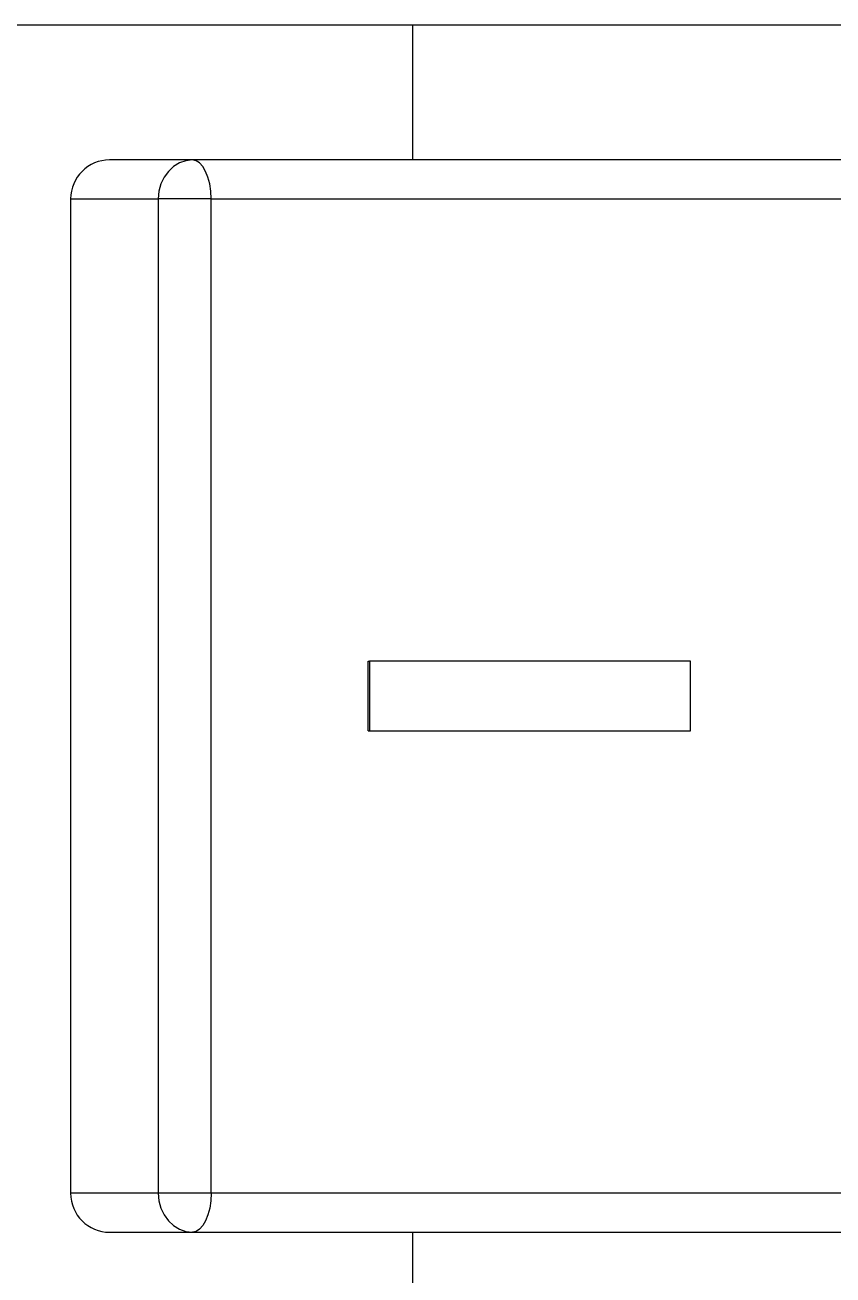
# Model space of a CAD drawing. Extents: x 2.75 to 8.34, y 2.35 to 7.17.
# Drawn here: x 2.9085 to 2.9895, y 6.2771 to 6.4024 of the extents above; entities that cross this region are included whole.
import ezdxf

# ---------------------------------------------------------------- set-up
doc = ezdxf.new("R2010")
doc.units = 0
doc.header["$LTSCALE"] = 0.5
doc.layers.add('TANGENT_LINES', color=7, linetype='CONTINUOUS')
doc.layers.add('VISIBLE', color=7, linetype='CONTINUOUS')

msp = doc.modelspace()

# ---------------------------------------------------------------- linework, layer by layer
at = {"layer": 'TANGENT_LINES'}
for p, q in [((2.94735, 6.40243), (2.94735, 6.3889)), ((2.91306, 6.38499), (2.92185, 6.38499)), ((2.92185, 6.38499), (2.92185, 6.2853)), ((2.92715, 6.38499), (2.92185, 6.38499)), ((2.92715, 6.2853), (2.92715, 6.38499)), ((2.92715, 6.38499), (3.06371, 6.38499)), ((2.92185, 6.2853), (2.91306, 6.2853)), ((2.92715, 6.2853), (2.92185, 6.2853)), ((3.06371, 6.2853), (2.92715, 6.2853)), ((2.94735, 6.2814), (2.94735, 6.15636))]:
    msp.add_line(p, q, dxfattribs=at)
for points in [[(2.92528, 6.3889), (2.92461, 6.38882), (2.92397, 6.3886), (2.92337, 6.38824), (2.92286, 6.38775), (2.92243, 6.38716), (2.92211, 6.38649), (2.92192, 6.38575), (2.92185, 6.38499)], [(2.92715, 6.38499), (2.92711, 6.38575), (2.92701, 6.38649), (2.92683, 6.38716), (2.9266, 6.38775), (2.92632, 6.38824), (2.92599, 6.3886), (2.92564, 6.38882), (2.92528, 6.3889)], [(2.92185, 6.2853), (2.92192, 6.28454), (2.92211, 6.28381), (2.92243, 6.28313), (2.92286, 6.28254), (2.92337, 6.28206), (2.92397, 6.28169), (2.92461, 6.28147), (2.92528, 6.2814)], [(2.92715, 6.2853), (2.92711, 6.28454), (2.92701, 6.28381), (2.92683, 6.28313), (2.9266, 6.28254), (2.92632, 6.28206), (2.92599, 6.28169), (2.92564, 6.28147), (2.92528, 6.2814)]]:
    msp.add_lwpolyline(points, dxfattribs=at)
at = {"layer": 'VISIBLE'}
for p, q in [((2.7505, 6.40243), (2.94735, 6.40243)), ((2.94735, 6.40243), (3.43947, 6.40243)), ((2.92528, 6.3889), (2.91697, 6.3889)), ((3.06365, 6.3889), (2.92528, 6.3889)), ((2.91306, 6.38499), (2.91306, 6.2853)), ((2.94291, 6.33865), (2.94302, 6.33865)), ((2.94291, 6.33165), (2.94291, 6.33865)), ((2.94302, 6.33865), (2.94302, 6.33165)), ((2.97524, 6.33865), (2.94302, 6.33865)), ((2.97524, 6.33165), (2.97524, 6.33865)), ((2.94291, 6.33165), (2.94302, 6.33165)), ((2.94302, 6.33165), (2.97524, 6.33165)), ((2.91697, 6.2814), (2.92528, 6.2814)), ((2.92528, 6.2814), (3.06365, 6.2814))]:
    msp.add_line(p, q, dxfattribs=at)
for centre, start, end in [((2.91697, 6.38499), 90, 180), ((2.91697, 6.2853), 180, 270)]:
    msp.add_arc(centre, 0.00391, start, end, dxfattribs=at)

doc.saveas('drawing.dxf')
